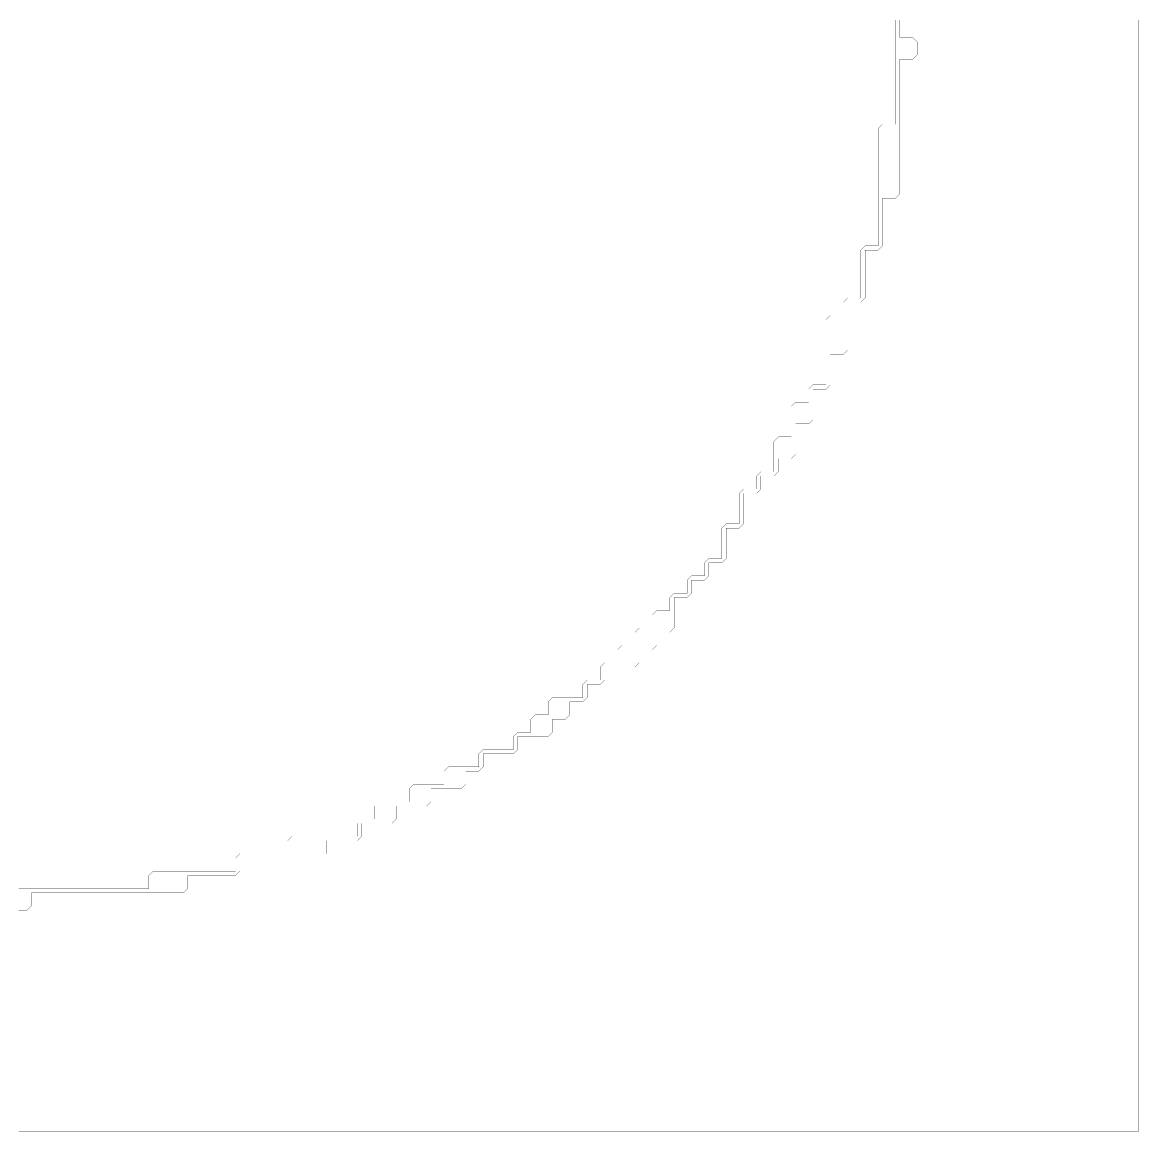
# Model space of a CAD drawing. Header units: metres. Extents: x 0 to 4990, y -4990 to 0.
# Drawn here: x 2479 to 4990, y -4990 to -2495 of the extents above; entities that cross this region are included whole.
import ezdxf

# ---------------------------------------------------------------- set-up
doc = ezdxf.new("R2010")
doc.units = ezdxf.units.M
doc.layers.add('conductor', color=1, linetype='Continuous')
doc.layers.add('substrate', color=5, linetype='Continuous')

msp = doc.modelspace()

# ---------------------------------------------------------------- linework, layer by layer
at = {"layer": 'conductor', "const_width": 0.5}
msp.add_lwpolyline([(2470.703125, -4443.359375), (2480.46875, -4443.359375), (2490.234375, -4443.359375), (2500, -4443.359375), (2509.765625, -4443.359375), (2519.53125, -4443.359375), (2529.296875, -4443.359375), (2539.0625, -4443.359375), (2548.828125, -4443.359375), (2558.59375, -4443.359375), (2568.359375, -4443.359375), (2578.125, -4443.359375), (2587.890625, -4443.359375), (2597.65625, -4443.359375), (2607.421875, -4443.359375), (2617.1875, -4443.359375), (2626.953125, -4443.359375), (2636.71875, -4443.359375), (2646.484375, -4443.359375), (2656.25, -4443.359375), (2666.015625, -4443.359375), (2675.78125, -4443.359375), (2685.546875, -4443.359375), (2695.3125, -4443.359375), (2705.078125, -4443.359375), (2714.84375, -4443.359375), (2724.609375, -4443.359375), (2734.375, -4443.359375), (2744.140625, -4443.359375), (2753.90625, -4443.359375), (2763.671875, -4443.359375), (2763.671875, -4433.59375), (2763.671875, -4423.828125), (2763.671875, -4414.0625), (2773.4375, -4404.296875), (2783.203125, -4404.296875), (2792.96875, -4404.296875), (2802.734375, -4404.296875), (2812.5, -4404.296875), (2822.265625, -4404.296875), (2832.03125, -4404.296875), (2841.796875, -4404.296875), (2851.5625, -4404.296875), (2861.328125, -4404.296875), (2871.09375, -4404.296875), (2880.859375, -4404.296875), (2890.625, -4404.296875), (2900.390625, -4404.296875), (2910.15625, -4404.296875), (2919.921875, -4404.296875), (2929.6875, -4404.296875), (2939.453125, -4404.296875), (2949.21875, -4404.296875), (2958.984375, -4404.296875), (2958.984375, -4394.53125), (2958.984375, -4384.765625), (2958.984375, -4375), (2968.75, -4365.234375), (2978.515625, -4365.234375), (2988.28125, -4365.234375), (2998.046875, -4365.234375), (3007.8125, -4365.234375), (3017.578125, -4365.234375), (3027.34375, -4365.234375), (3037.109375, -4365.234375), (3046.875, -4365.234375), (3056.640625, -4365.234375), (3066.40625, -4365.234375), (3076.171875, -4365.234375), (3076.171875, -4355.46875), (3076.171875, -4345.703125), (3076.171875, -4335.9375), (3085.9375, -4326.171875), (3095.703125, -4326.171875), (3105.46875, -4326.171875), (3115.234375, -4326.171875), (3125, -4326.171875), (3134.765625, -4326.171875), (3144.53125, -4326.171875), (3154.296875, -4326.171875), (3164.0625, -4326.171875), (3173.828125, -4326.171875), (3183.59375, -4326.171875), (3193.359375, -4326.171875), (3203.125, -4326.171875), (3212.890625, -4326.171875), (3222.65625, -4326.171875), (3232.421875, -4326.171875), (3232.421875, -4316.40625), (3232.421875, -4306.640625), (3232.421875, -4296.875), (3242.1875, -4287.109375), (3251.953125, -4287.109375), (3261.71875, -4287.109375), (3271.484375, -4287.109375), (3271.484375, -4277.34375), (3271.484375, -4267.578125), (3271.484375, -4257.8125), (3281.25, -4248.046875), (3291.015625, -4248.046875), (3300.78125, -4248.046875), (3310.546875, -4248.046875), (3320.3125, -4248.046875), (3330.078125, -4248.046875), (3339.84375, -4248.046875), (3349.609375, -4248.046875), (3349.609375, -4238.28125), (3349.609375, -4228.515625), (3349.609375, -4218.75), (3359.375, -4208.984375), (3369.140625, -4208.984375), (3378.90625, -4208.984375), (3388.671875, -4208.984375), (3398.4375, -4208.984375), (3408.203125, -4208.984375), (3417.96875, -4208.984375), (3427.734375, -4208.984375), (3427.734375, -4199.21875), (3427.734375, -4189.453125), (3427.734375, -4179.6875), (3437.5, -4169.921875), (3447.265625, -4169.921875), (3457.03125, -4169.921875), (3466.796875, -4169.921875), (3476.5625, -4169.921875), (3486.328125, -4169.921875), (3496.09375, -4169.921875), (3505.859375, -4169.921875), (3505.859375, -4160.15625), (3505.859375, -4150.390625), (3505.859375, -4140.625), (3515.625, -4130.859375), (3525.390625, -4130.859375), (3535.15625, -4130.859375), (3544.921875, -4130.859375), (3554.6875, -4130.859375), (3564.453125, -4130.859375), (3574.21875, -4130.859375), (3583.984375, -4130.859375), (3583.984375, -4121.09375), (3583.984375, -4111.328125), (3583.984375, -4101.5625), (3593.75, -4091.796875), (3603.515625, -4091.796875), (3613.28125, -4091.796875), (3623.046875, -4091.796875), (3623.046875, -4082.03125), (3623.046875, -4072.265625), (3623.046875, -4062.5), (3632.8125, -4052.734375), (3642.578125, -4052.734375), (3652.34375, -4052.734375), (3662.109375, -4052.734375), (3662.109375, -4042.96875), (3662.109375, -4033.203125), (3662.109375, -4023.4375), (3671.875, -4013.671875), (3681.640625, -4013.671875), (3691.40625, -4013.671875), (3701.171875, -4013.671875), (3710.9375, -4013.671875), (3720.703125, -4013.671875), (3730.46875, -4013.671875), (3740.234375, -4013.671875), (3740.234375, -4003.90625), (3740.234375, -3994.140625), (3740.234375, -3984.375), (3750, -3974.609375), (3759.765625, -3974.609375), (3769.53125, -3974.609375), (3779.296875, -3974.609375), (3779.296875, -3964.84375), (3779.296875, -3955.078125), (3779.296875, -3945.3125), (3789.0625, -3935.546875), (3798.828125, -3935.546875), (3808.59375, -3935.546875), (3818.359375, -3935.546875), (3818.359375, -3925.78125), (3818.359375, -3916.015625), (3818.359375, -3906.25), (3828.125, -3896.484375), (3837.890625, -3896.484375), (3847.65625, -3896.484375), (3857.421875, -3896.484375), (3857.421875, -3886.71875), (3857.421875, -3876.953125), (3857.421875, -3867.1875), (3867.1875, -3857.421875), (3876.953125, -3857.421875), (3886.71875, -3857.421875), (3896.484375, -3857.421875), (3896.484375, -3847.65625), (3896.484375, -3837.890625), (3896.484375, -3828.125), (3906.25, -3818.359375), (3916.015625, -3818.359375), (3925.78125, -3818.359375), (3935.546875, -3818.359375), (3935.546875, -3808.59375), (3935.546875, -3798.828125), (3935.546875, -3789.0625), (3945.3125, -3779.296875), (3955.078125, -3779.296875), (3964.84375, -3779.296875), (3974.609375, -3779.296875), (3974.609375, -3769.53125), (3974.609375, -3759.765625), (3974.609375, -3750), (3984.375, -3740.234375), (3994.140625, -3740.234375), (4003.90625, -3740.234375), (4013.671875, -3740.234375), (4013.671875, -3730.46875), (4013.671875, -3720.703125), (4013.671875, -3710.9375), (4023.4375, -3701.171875), (4033.203125, -3701.171875), (4042.96875, -3701.171875), (4052.734375, -3701.171875), (4052.734375, -3691.40625), (4052.734375, -3681.640625), (4052.734375, -3671.875), (4052.734375, -3662.109375), (4052.734375, -3652.34375), (4052.734375, -3642.578125), (4052.734375, -3632.8125), (4062.5, -3623.046875), (4072.265625, -3623.046875), (4082.03125, -3623.046875), (4091.796875, -3623.046875), (4091.796875, -3613.28125), (4091.796875, -3603.515625), (4091.796875, -3593.75), (4091.796875, -3583.984375), (4091.796875, -3574.21875), (4091.796875, -3564.453125), (4091.796875, -3554.6875), (4101.5625, -3544.921875), (4111.328125, -3544.921875), (4121.09375, -3544.921875), (4130.859375, -3544.921875), (4130.859375, -3535.15625), (4130.859375, -3525.390625), (4130.859375, -3515.625), (4140.625, -3505.859375), (4150.390625, -3505.859375), (4160.15625, -3505.859375), (4169.921875, -3505.859375), (4169.921875, -3496.09375), (4169.921875, -3486.328125), (4169.921875, -3476.5625), (4169.921875, -3466.796875), (4169.921875, -3457.03125), (4169.921875, -3447.265625), (4169.921875, -3437.5), (4179.6875, -3427.734375), (4189.453125, -3427.734375), (4199.21875, -3427.734375), (4208.984375, -3427.734375), (4208.984375, -3417.96875), (4208.984375, -3408.203125), (4208.984375, -3398.4375), (4208.984375, -3388.671875), (4208.984375, -3378.90625), (4208.984375, -3369.140625), (4208.984375, -3359.375), (4218.75, -3349.609375), (4228.515625, -3349.609375), (4238.28125, -3349.609375), (4248.046875, -3349.609375), (4248.046875, -3339.84375), (4248.046875, -3330.078125), (4248.046875, -3320.3125), (4257.8125, -3310.546875), (4267.578125, -3310.546875), (4277.34375, -3310.546875), (4287.109375, -3310.546875), (4287.109375, -3300.78125), (4287.109375, -3291.015625), (4287.109375, -3281.25), (4287.109375, -3271.484375), (4287.109375, -3261.71875), (4287.109375, -3251.953125), (4287.109375, -3242.1875), (4287.109375, -3232.421875), (4287.109375, -3222.65625), (4287.109375, -3212.890625), (4287.109375, -3203.125), (4287.109375, -3193.359375), (4287.109375, -3183.59375), (4287.109375, -3173.828125), (4287.109375, -3164.0625), (4296.875, -3154.296875), (4306.640625, -3154.296875), (4316.40625, -3154.296875), (4326.171875, -3154.296875), (4326.171875, -3144.53125), (4326.171875, -3134.765625), (4326.171875, -3125), (4335.9375, -3115.234375), (4345.703125, -3115.234375), (4355.46875, -3115.234375), (4365.234375, -3115.234375), (4365.234375, -3105.46875), (4365.234375, -3095.703125), (4365.234375, -3085.9375), (4365.234375, -3076.171875), (4365.234375, -3066.40625), (4365.234375, -3056.640625), (4365.234375, -3046.875), (4365.234375, -3037.109375), (4365.234375, -3027.34375), (4365.234375, -3017.578125), (4365.234375, -3007.8125), (4375, -2998.046875), (4384.765625, -2998.046875), (4394.53125, -2998.046875), (4404.296875, -2998.046875), (4404.296875, -2988.28125), (4404.296875, -2978.515625), (4404.296875, -2968.75), (4404.296875, -2958.984375), (4404.296875, -2949.21875), (4404.296875, -2939.453125), (4404.296875, -2929.6875), (4404.296875, -2919.921875), (4404.296875, -2910.15625), (4404.296875, -2900.390625), (4404.296875, -2890.625), (4404.296875, -2880.859375), (4404.296875, -2871.09375), (4404.296875, -2861.328125), (4404.296875, -2851.5625), (4404.296875, -2841.796875), (4404.296875, -2832.03125), (4404.296875, -2822.265625), (4404.296875, -2812.5), (4404.296875, -2802.734375), (4404.296875, -2792.96875), (4404.296875, -2783.203125), (4404.296875, -2773.4375), (4404.296875, -2763.671875), (4404.296875, -2753.90625), (4404.296875, -2744.140625), (4404.296875, -2734.375), (4414.0625, -2724.609375), (4423.828125, -2724.609375), (4433.59375, -2724.609375), (4443.359375, -2724.609375), (4443.359375, -2714.84375), (4443.359375, -2705.078125), (4443.359375, -2695.3125), (4443.359375, -2685.546875), (4443.359375, -2675.78125), (4443.359375, -2666.015625), (4443.359375, -2656.25), (4443.359375, -2646.484375), (4443.359375, -2636.71875), (4443.359375, -2626.953125), (4443.359375, -2617.1875), (4443.359375, -2607.421875), (4443.359375, -2597.65625), (4443.359375, -2587.890625), (4443.359375, -2578.125), (4443.359375, -2568.359375), (4443.359375, -2558.59375), (4443.359375, -2548.828125), (4443.359375, -2539.0625), (4443.359375, -2529.296875), (4443.359375, -2519.53125), (4443.359375, -2509.765625), (4443.359375, -2500), (4443.359375, -2490.234375)], dxfattribs=at)
at = {"layer": 'substrate', "const_width": 0.5}
for points in [[(2470.703125, -4990.234375), (2480.46875, -4990.234375), (2490.234375, -4990.234375), (2500, -4990.234375), (2509.765625, -4990.234375), (2519.53125, -4990.234375), (2529.296875, -4990.234375), (2539.0625, -4990.234375), (2548.828125, -4990.234375), (2558.59375, -4990.234375), (2568.359375, -4990.234375), (2578.125, -4990.234375), (2587.890625, -4990.234375), (2597.65625, -4990.234375), (2607.421875, -4990.234375), (2617.1875, -4990.234375), (2626.953125, -4990.234375), (2636.71875, -4990.234375), (2646.484375, -4990.234375), (2656.25, -4990.234375), (2666.015625, -4990.234375), (2675.78125, -4990.234375), (2685.546875, -4990.234375), (2695.3125, -4990.234375), (2705.078125, -4990.234375), (2714.84375, -4990.234375), (2724.609375, -4990.234375), (2734.375, -4990.234375), (2744.140625, -4990.234375), (2753.90625, -4990.234375), (2763.671875, -4990.234375), (2773.4375, -4990.234375), (2783.203125, -4990.234375), (2792.96875, -4990.234375), (2802.734375, -4990.234375), (2812.5, -4990.234375), (2822.265625, -4990.234375), (2832.03125, -4990.234375), (2841.796875, -4990.234375), (2851.5625, -4990.234375), (2861.328125, -4990.234375), (2871.09375, -4990.234375), (2880.859375, -4990.234375), (2890.625, -4990.234375), (2900.390625, -4990.234375), (2910.15625, -4990.234375), (2919.921875, -4990.234375), (2929.6875, -4990.234375), (2939.453125, -4990.234375), (2949.21875, -4990.234375), (2958.984375, -4990.234375), (2968.75, -4990.234375), (2978.515625, -4990.234375), (2988.28125, -4990.234375), (2998.046875, -4990.234375), (3007.8125, -4990.234375), (3017.578125, -4990.234375), (3027.34375, -4990.234375), (3037.109375, -4990.234375), (3046.875, -4990.234375), (3056.640625, -4990.234375), (3066.40625, -4990.234375), (3076.171875, -4990.234375), (3085.9375, -4990.234375), (3095.703125, -4990.234375), (3105.46875, -4990.234375), (3115.234375, -4990.234375), (3125, -4990.234375), (3134.765625, -4990.234375), (3144.53125, -4990.234375), (3154.296875, -4990.234375), (3164.0625, -4990.234375), (3173.828125, -4990.234375), (3183.59375, -4990.234375), (3193.359375, -4990.234375), (3203.125, -4990.234375), (3212.890625, -4990.234375), (3222.65625, -4990.234375), (3232.421875, -4990.234375), (3242.1875, -4990.234375), (3251.953125, -4990.234375), (3261.71875, -4990.234375), (3271.484375, -4990.234375), (3281.25, -4990.234375), (3291.015625, -4990.234375), (3300.78125, -4990.234375), (3310.546875, -4990.234375), (3320.3125, -4990.234375), (3330.078125, -4990.234375), (3339.84375, -4990.234375), (3349.609375, -4990.234375), (3359.375, -4990.234375), (3369.140625, -4990.234375), (3378.90625, -4990.234375), (3388.671875, -4990.234375), (3398.4375, -4990.234375), (3408.203125, -4990.234375), (3417.96875, -4990.234375), (3427.734375, -4990.234375), (3437.5, -4990.234375), (3447.265625, -4990.234375), (3457.03125, -4990.234375), (3466.796875, -4990.234375), (3476.5625, -4990.234375), (3486.328125, -4990.234375), (3496.09375, -4990.234375), (3505.859375, -4990.234375), (3515.625, -4990.234375), (3525.390625, -4990.234375), (3535.15625, -4990.234375), (3544.921875, -4990.234375), (3554.6875, -4990.234375), (3564.453125, -4990.234375), (3574.21875, -4990.234375), (3583.984375, -4990.234375), (3593.75, -4990.234375), (3603.515625, -4990.234375), (3613.28125, -4990.234375), (3623.046875, -4990.234375), (3632.8125, -4990.234375), (3642.578125, -4990.234375), (3652.34375, -4990.234375), (3662.109375, -4990.234375), (3671.875, -4990.234375), (3681.640625, -4990.234375), (3691.40625, -4990.234375), (3701.171875, -4990.234375), (3710.9375, -4990.234375), (3720.703125, -4990.234375), (3730.46875, -4990.234375), (3740.234375, -4990.234375), (3750, -4990.234375), (3759.765625, -4990.234375), (3769.53125, -4990.234375), (3779.296875, -4990.234375), (3789.0625, -4990.234375), (3798.828125, -4990.234375), (3808.59375, -4990.234375), (3818.359375, -4990.234375), (3828.125, -4990.234375), (3837.890625, -4990.234375), (3847.65625, -4990.234375), (3857.421875, -4990.234375), (3867.1875, -4990.234375), (3876.953125, -4990.234375), (3886.71875, -4990.234375), (3896.484375, -4990.234375), (3906.25, -4990.234375), (3916.015625, -4990.234375), (3925.78125, -4990.234375), (3935.546875, -4990.234375), (3945.3125, -4990.234375), (3955.078125, -4990.234375), (3964.84375, -4990.234375), (3974.609375, -4990.234375), (3984.375, -4990.234375), (3994.140625, -4990.234375), (4003.90625, -4990.234375), (4013.671875, -4990.234375), (4023.4375, -4990.234375), (4033.203125, -4990.234375), (4042.96875, -4990.234375), (4052.734375, -4990.234375), (4062.5, -4990.234375), (4072.265625, -4990.234375), (4082.03125, -4990.234375), (4091.796875, -4990.234375), (4101.5625, -4990.234375), (4111.328125, -4990.234375), (4121.09375, -4990.234375), (4130.859375, -4990.234375), (4140.625, -4990.234375), (4150.390625, -4990.234375), (4160.15625, -4990.234375), (4169.921875, -4990.234375), (4179.6875, -4990.234375), (4189.453125, -4990.234375), (4199.21875, -4990.234375), (4208.984375, -4990.234375), (4218.75, -4990.234375), (4228.515625, -4990.234375), (4238.28125, -4990.234375), (4248.046875, -4990.234375), (4257.8125, -4990.234375), (4267.578125, -4990.234375), (4277.34375, -4990.234375), (4287.109375, -4990.234375), (4296.875, -4990.234375), (4306.640625, -4990.234375), (4316.40625, -4990.234375), (4326.171875, -4990.234375), (4335.9375, -4990.234375), (4345.703125, -4990.234375), (4355.46875, -4990.234375), (4365.234375, -4990.234375), (4375, -4990.234375), (4384.765625, -4990.234375), (4394.53125, -4990.234375), (4404.296875, -4990.234375), (4414.0625, -4990.234375), (4423.828125, -4990.234375), (4433.59375, -4990.234375), (4443.359375, -4990.234375), (4453.125, -4990.234375), (4462.890625, -4990.234375), (4472.65625, -4990.234375), (4482.421875, -4990.234375), (4492.1875, -4990.234375), (4501.953125, -4990.234375), (4511.71875, -4990.234375), (4521.484375, -4990.234375), (4531.25, -4990.234375), (4541.015625, -4990.234375), (4550.78125, -4990.234375), (4560.546875, -4990.234375), (4570.3125, -4990.234375), (4580.078125, -4990.234375), (4589.84375, -4990.234375), (4599.609375, -4990.234375), (4609.375, -4990.234375), (4619.140625, -4990.234375), (4628.90625, -4990.234375), (4638.671875, -4990.234375), (4648.4375, -4990.234375), (4658.203125, -4990.234375), (4667.96875, -4990.234375), (4677.734375, -4990.234375), (4687.5, -4990.234375), (4697.265625, -4990.234375), (4707.03125, -4990.234375), (4716.796875, -4990.234375), (4726.5625, -4990.234375), (4736.328125, -4990.234375), (4746.09375, -4990.234375), (4755.859375, -4990.234375), (4765.625, -4990.234375), (4775.390625, -4990.234375), (4785.15625, -4990.234375), (4794.921875, -4990.234375), (4804.6875, -4990.234375), (4814.453125, -4990.234375), (4824.21875, -4990.234375), (4833.984375, -4990.234375), (4843.75, -4990.234375), (4853.515625, -4990.234375), (4863.28125, -4990.234375), (4873.046875, -4990.234375), (4882.8125, -4990.234375), (4892.578125, -4990.234375), (4902.34375, -4990.234375), (4912.109375, -4990.234375), (4921.875, -4990.234375), (4931.640625, -4990.234375), (4941.40625, -4990.234375), (4951.171875, -4990.234375), (4960.9375, -4990.234375), (4970.703125, -4990.234375), (4980.46875, -4990.234375), (4990.234375, -4990.234375), (4990.234375, -4980.46875), (4990.234375, -4970.703125), (4990.234375, -4960.9375), (4990.234375, -4951.171875), (4990.234375, -4941.40625), (4990.234375, -4931.640625), (4990.234375, -4921.875), (4990.234375, -4912.109375), (4990.234375, -4902.34375), (4990.234375, -4892.578125), (4990.234375, -4882.8125), (4990.234375, -4873.046875), (4990.234375, -4863.28125), (4990.234375, -4853.515625), (4990.234375, -4843.75), (4990.234375, -4833.984375), (4990.234375, -4824.21875), (4990.234375, -4814.453125), (4990.234375, -4804.6875), (4990.234375, -4794.921875), (4990.234375, -4785.15625), (4990.234375, -4775.390625), (4990.234375, -4765.625), (4990.234375, -4755.859375), (4990.234375, -4746.09375), (4990.234375, -4736.328125), (4990.234375, -4726.5625), (4990.234375, -4716.796875), (4990.234375, -4707.03125), (4990.234375, -4697.265625), (4990.234375, -4687.5), (4990.234375, -4677.734375), (4990.234375, -4667.96875), (4990.234375, -4658.203125), (4990.234375, -4648.4375), (4990.234375, -4638.671875), (4990.234375, -4628.90625), (4990.234375, -4619.140625), (4990.234375, -4609.375), (4990.234375, -4599.609375), (4990.234375, -4589.84375), (4990.234375, -4580.078125), (4990.234375, -4570.3125), (4990.234375, -4560.546875), (4990.234375, -4550.78125), (4990.234375, -4541.015625), (4990.234375, -4531.25), (4990.234375, -4521.484375), (4990.234375, -4511.71875), (4990.234375, -4501.953125), (4990.234375, -4492.1875), (4990.234375, -4482.421875), (4990.234375, -4472.65625), (4990.234375, -4462.890625), (4990.234375, -4453.125), (4990.234375, -4443.359375), (4990.234375, -4433.59375), (4990.234375, -4423.828125), (4990.234375, -4414.0625), (4990.234375, -4404.296875), (4990.234375, -4394.53125), (4990.234375, -4384.765625), (4990.234375, -4375), (4990.234375, -4365.234375), (4990.234375, -4355.46875), (4990.234375, -4345.703125), (4990.234375, -4335.9375), (4990.234375, -4326.171875), (4990.234375, -4316.40625), (4990.234375, -4306.640625), (4990.234375, -4296.875), (4990.234375, -4287.109375), (4990.234375, -4277.34375), (4990.234375, -4267.578125), (4990.234375, -4257.8125), (4990.234375, -4248.046875), (4990.234375, -4238.28125), (4990.234375, -4228.515625), (4990.234375, -4218.75), (4990.234375, -4208.984375), (4990.234375, -4199.21875), (4990.234375, -4189.453125), (4990.234375, -4179.6875), (4990.234375, -4169.921875), (4990.234375, -4160.15625), (4990.234375, -4150.390625), (4990.234375, -4140.625), (4990.234375, -4130.859375), (4990.234375, -4121.09375), (4990.234375, -4111.328125), (4990.234375, -4101.5625), (4990.234375, -4091.796875), (4990.234375, -4082.03125), (4990.234375, -4072.265625), (4990.234375, -4062.5), (4990.234375, -4052.734375), (4990.234375, -4042.96875), (4990.234375, -4033.203125), (4990.234375, -4023.4375), (4990.234375, -4013.671875), (4990.234375, -4003.90625), (4990.234375, -3994.140625), (4990.234375, -3984.375), (4990.234375, -3974.609375), (4990.234375, -3964.84375), (4990.234375, -3955.078125), (4990.234375, -3945.3125), (4990.234375, -3935.546875), (4990.234375, -3925.78125), (4990.234375, -3916.015625), (4990.234375, -3906.25), (4990.234375, -3896.484375), (4990.234375, -3886.71875), (4990.234375, -3876.953125), (4990.234375, -3867.1875), (4990.234375, -3857.421875), (4990.234375, -3847.65625), (4990.234375, -3837.890625), (4990.234375, -3828.125), (4990.234375, -3818.359375), (4990.234375, -3808.59375), (4990.234375, -3798.828125), (4990.234375, -3789.0625), (4990.234375, -3779.296875), (4990.234375, -3769.53125), (4990.234375, -3759.765625), (4990.234375, -3750), (4990.234375, -3740.234375), (4990.234375, -3730.46875), (4990.234375, -3720.703125), (4990.234375, -3710.9375), (4990.234375, -3701.171875), (4990.234375, -3691.40625), (4990.234375, -3681.640625), (4990.234375, -3671.875), (4990.234375, -3662.109375), (4990.234375, -3652.34375), (4990.234375, -3642.578125), (4990.234375, -3632.8125), (4990.234375, -3623.046875), (4990.234375, -3613.28125), (4990.234375, -3603.515625), (4990.234375, -3593.75), (4990.234375, -3583.984375), (4990.234375, -3574.21875), (4990.234375, -3564.453125), (4990.234375, -3554.6875), (4990.234375, -3544.921875), (4990.234375, -3535.15625), (4990.234375, -3525.390625), (4990.234375, -3515.625), (4990.234375, -3505.859375), (4990.234375, -3496.09375), (4990.234375, -3486.328125), (4990.234375, -3476.5625), (4990.234375, -3466.796875), (4990.234375, -3457.03125), (4990.234375, -3447.265625), (4990.234375, -3437.5), (4990.234375, -3427.734375), (4990.234375, -3417.96875), (4990.234375, -3408.203125), (4990.234375, -3398.4375), (4990.234375, -3388.671875), (4990.234375, -3378.90625), (4990.234375, -3369.140625), (4990.234375, -3359.375), (4990.234375, -3349.609375), (4990.234375, -3339.84375), (4990.234375, -3330.078125), (4990.234375, -3320.3125), (4990.234375, -3310.546875), (4990.234375, -3300.78125), (4990.234375, -3291.015625), (4990.234375, -3281.25), (4990.234375, -3271.484375), (4990.234375, -3261.71875), (4990.234375, -3251.953125), (4990.234375, -3242.1875), (4990.234375, -3232.421875), (4990.234375, -3222.65625), (4990.234375, -3212.890625), (4990.234375, -3203.125), (4990.234375, -3193.359375), (4990.234375, -3183.59375), (4990.234375, -3173.828125), (4990.234375, -3164.0625), (4990.234375, -3154.296875), (4990.234375, -3144.53125), (4990.234375, -3134.765625), (4990.234375, -3125), (4990.234375, -3115.234375), (4990.234375, -3105.46875), (4990.234375, -3095.703125), (4990.234375, -3085.9375), (4990.234375, -3076.171875), (4990.234375, -3066.40625), (4990.234375, -3056.640625), (4990.234375, -3046.875), (4990.234375, -3037.109375), (4990.234375, -3027.34375), (4990.234375, -3017.578125), (4990.234375, -3007.8125), (4990.234375, -2998.046875), (4990.234375, -2988.28125), (4990.234375, -2978.515625), (4990.234375, -2968.75), (4990.234375, -2958.984375), (4990.234375, -2949.21875), (4990.234375, -2939.453125), (4990.234375, -2929.6875), (4990.234375, -2919.921875), (4990.234375, -2910.15625), (4990.234375, -2900.390625), (4990.234375, -2890.625), (4990.234375, -2880.859375), (4990.234375, -2871.09375), (4990.234375, -2861.328125), (4990.234375, -2851.5625), (4990.234375, -2841.796875), (4990.234375, -2832.03125), (4990.234375, -2822.265625), (4990.234375, -2812.5), (4990.234375, -2802.734375), (4990.234375, -2792.96875), (4990.234375, -2783.203125), (4990.234375, -2773.4375), (4990.234375, -2763.671875), (4990.234375, -2753.90625), (4990.234375, -2744.140625), (4990.234375, -2734.375), (4990.234375, -2724.609375), (4990.234375, -2714.84375), (4990.234375, -2705.078125), (4990.234375, -2695.3125), (4990.234375, -2685.546875), (4990.234375, -2675.78125), (4990.234375, -2666.015625), (4990.234375, -2656.25), (4990.234375, -2646.484375), (4990.234375, -2636.71875), (4990.234375, -2626.953125), (4990.234375, -2617.1875), (4990.234375, -2607.421875), (4990.234375, -2597.65625), (4990.234375, -2587.890625), (4990.234375, -2578.125), (4990.234375, -2568.359375), (4990.234375, -2558.59375), (4990.234375, -2548.828125), (4990.234375, -2539.0625), (4990.234375, -2529.296875), (4990.234375, -2519.53125), (4990.234375, -2509.765625), (4990.234375, -2500), (4990.234375, -2490.234375)], [(4453.125, -2490.234375), (4453.125, -2500), (4453.125, -2509.765625), (4453.125, -2519.53125), (4453.125, -2529.296875), (4462.890625, -2529.296875), (4472.65625, -2529.296875), (4482.421875, -2529.296875), (4492.1875, -2539.0625), (4492.1875, -2548.828125), (4492.1875, -2558.59375), (4492.1875, -2568.359375), (4482.421875, -2578.125), (4472.65625, -2578.125), (4462.890625, -2578.125), (4453.125, -2578.125), (4453.125, -2587.890625), (4453.125, -2597.65625), (4453.125, -2607.421875), (4453.125, -2617.1875), (4453.125, -2626.953125), (4453.125, -2636.71875), (4453.125, -2646.484375), (4453.125, -2656.25), (4453.125, -2666.015625), (4453.125, -2675.78125), (4453.125, -2685.546875), (4453.125, -2695.3125), (4453.125, -2705.078125), (4453.125, -2714.84375), (4453.125, -2724.609375), (4453.125, -2734.375), (4453.125, -2744.140625), (4453.125, -2753.90625), (4453.125, -2763.671875), (4453.125, -2773.4375), (4453.125, -2783.203125), (4453.125, -2792.96875), (4453.125, -2802.734375), (4453.125, -2812.5), (4453.125, -2822.265625), (4453.125, -2832.03125), (4453.125, -2841.796875), (4453.125, -2851.5625), (4453.125, -2861.328125), (4453.125, -2871.09375), (4453.125, -2880.859375), (4443.359375, -2890.625), (4433.59375, -2890.625), (4423.828125, -2890.625), (4414.0625, -2890.625), (4414.0625, -2900.390625), (4414.0625, -2910.15625), (4414.0625, -2919.921875), (4414.0625, -2929.6875), (4414.0625, -2939.453125), (4414.0625, -2949.21875), (4414.0625, -2958.984375), (4414.0625, -2968.75), (4414.0625, -2978.515625), (4414.0625, -2988.28125), (4414.0625, -2998.046875), (4404.296875, -3007.8125), (4394.53125, -3007.8125), (4384.765625, -3007.8125), (4375, -3007.8125), (4375, -3017.578125), (4375, -3027.34375), (4375, -3037.109375), (4375, -3046.875), (4375, -3056.640625), (4375, -3066.40625), (4375, -3076.171875), (4375, -3085.9375), (4375, -3095.703125), (4375, -3105.46875), (4375, -3115.234375), (4365.234375, -3125), (4355.46875, -3125), (4345.703125, -3125), (4335.9375, -3125), (4335.9375, -3134.765625), (4335.9375, -3144.53125), (4335.9375, -3154.296875), (4335.9375, -3164.0625), (4335.9375, -3173.828125), (4335.9375, -3183.59375), (4335.9375, -3193.359375), (4335.9375, -3203.125), (4335.9375, -3212.890625), (4335.9375, -3222.65625), (4335.9375, -3232.421875), (4326.171875, -3242.1875), (4316.40625, -3242.1875), (4306.640625, -3242.1875), (4296.875, -3242.1875), (4296.875, -3251.953125), (4296.875, -3261.71875), (4296.875, -3271.484375), (4296.875, -3281.25), (4296.875, -3291.015625), (4296.875, -3300.78125), (4296.875, -3310.546875), (4287.109375, -3320.3125), (4277.34375, -3320.3125), (4267.578125, -3320.3125), (4257.8125, -3320.3125), (4257.8125, -3330.078125), (4257.8125, -3339.84375), (4257.8125, -3349.609375), (4257.8125, -3359.375), (4257.8125, -3369.140625), (4257.8125, -3378.90625), (4257.8125, -3388.671875), (4248.046875, -3398.4375), (4238.28125, -3398.4375), (4228.515625, -3398.4375), (4218.75, -3398.4375), (4218.75, -3408.203125), (4218.75, -3417.96875), (4218.75, -3427.734375), (4218.75, -3437.5), (4218.75, -3447.265625), (4218.75, -3457.03125), (4218.75, -3466.796875), (4208.984375, -3476.5625), (4199.21875, -3476.5625), (4189.453125, -3476.5625), (4179.6875, -3476.5625), (4179.6875, -3486.328125), (4179.6875, -3496.09375), (4179.6875, -3505.859375), (4169.921875, -3515.625), (4160.15625, -3515.625), (4150.390625, -3515.625), (4140.625, -3515.625), (4140.625, -3525.390625), (4140.625, -3535.15625), (4140.625, -3544.921875), (4130.859375, -3554.6875), (4121.09375, -3554.6875), (4111.328125, -3554.6875), (4101.5625, -3554.6875), (4101.5625, -3564.453125), (4101.5625, -3574.21875), (4101.5625, -3583.984375), (4101.5625, -3593.75), (4101.5625, -3603.515625), (4101.5625, -3613.28125), (4101.5625, -3623.046875), (4091.796875, -3632.8125), (4082.03125, -3632.8125), (4072.265625, -3632.8125), (4062.5, -3632.8125), (4062.5, -3642.578125), (4062.5, -3652.34375), (4062.5, -3662.109375), (4062.5, -3671.875), (4062.5, -3681.640625), (4062.5, -3691.40625), (4062.5, -3701.171875), (4052.734375, -3710.9375), (4042.96875, -3710.9375), (4033.203125, -3710.9375), (4023.4375, -3710.9375), (4023.4375, -3720.703125), (4023.4375, -3730.46875), (4023.4375, -3740.234375), (4013.671875, -3750), (4003.90625, -3750), (3994.140625, -3750), (3984.375, -3750), (3984.375, -3759.765625), (3984.375, -3769.53125), (3984.375, -3779.296875), (3974.609375, -3789.0625), (3964.84375, -3789.0625), (3955.078125, -3789.0625), (3945.3125, -3789.0625), (3945.3125, -3798.828125), (3945.3125, -3808.59375), (3945.3125, -3818.359375), (3945.3125, -3828.125), (3945.3125, -3837.890625), (3945.3125, -3847.65625), (3945.3125, -3857.421875), (3935.546875, -3867.1875), (3925.78125, -3867.1875), (3916.015625, -3867.1875), (3906.25, -3867.1875), (3906.25, -3876.953125), (3906.25, -3886.71875), (3906.25, -3896.484375), (3896.484375, -3906.25), (3886.71875, -3906.25), (3876.953125, -3906.25), (3867.1875, -3906.25), (3867.1875, -3916.015625), (3867.1875, -3925.78125), (3867.1875, -3935.546875), (3857.421875, -3945.3125), (3847.65625, -3945.3125), (3837.890625, -3945.3125), (3828.125, -3945.3125), (3818.359375, -3945.3125), (3808.59375, -3945.3125), (3798.828125, -3945.3125), (3789.0625, -3945.3125), (3789.0625, -3955.078125), (3789.0625, -3964.84375), (3789.0625, -3974.609375), (3779.296875, -3984.375), (3769.53125, -3984.375), (3759.765625, -3984.375), (3750, -3984.375), (3750, -3994.140625), (3750, -4003.90625), (3750, -4013.671875), (3740.234375, -4023.4375), (3730.46875, -4023.4375), (3720.703125, -4023.4375), (3710.9375, -4023.4375), (3710.9375, -4033.203125), (3710.9375, -4042.96875), (3710.9375, -4052.734375), (3701.171875, -4062.5), (3691.40625, -4062.5), (3681.640625, -4062.5), (3671.875, -4062.5), (3671.875, -4072.265625), (3671.875, -4082.03125), (3671.875, -4091.796875), (3662.109375, -4101.5625), (3652.34375, -4101.5625), (3642.578125, -4101.5625), (3632.8125, -4101.5625), (3623.046875, -4101.5625), (3613.28125, -4101.5625), (3603.515625, -4101.5625), (3593.75, -4101.5625), (3593.75, -4111.328125), (3593.75, -4121.09375), (3593.75, -4130.859375), (3583.984375, -4140.625), (3574.21875, -4140.625), (3564.453125, -4140.625), (3554.6875, -4140.625), (3544.921875, -4140.625), (3535.15625, -4140.625), (3525.390625, -4140.625), (3515.625, -4140.625), (3515.625, -4150.390625), (3515.625, -4160.15625), (3515.625, -4169.921875), (3505.859375, -4179.6875), (3496.09375, -4179.6875), (3486.328125, -4179.6875), (3476.5625, -4179.6875), (3476.5625, -4189.453125), (3476.5625, -4199.21875), (3476.5625, -4208.984375), (3466.796875, -4218.75), (3457.03125, -4218.75), (3447.265625, -4218.75), (3437.5, -4218.75), (3427.734375, -4218.75), (3417.96875, -4218.75), (3408.203125, -4218.75), (3398.4375, -4218.75), (3398.4375, -4228.515625), (3398.4375, -4238.28125), (3398.4375, -4248.046875), (3388.671875, -4257.8125), (3378.90625, -4257.8125), (3369.140625, -4257.8125), (3359.375, -4257.8125), (3349.609375, -4257.8125), (3339.84375, -4257.8125), (3330.078125, -4257.8125), (3320.3125, -4257.8125), (3320.3125, -4267.578125), (3320.3125, -4277.34375), (3320.3125, -4287.109375), (3310.546875, -4296.875), (3300.78125, -4296.875), (3291.015625, -4296.875), (3281.25, -4296.875), (3271.484375, -4296.875), (3261.71875, -4296.875), (3251.953125, -4296.875), (3242.1875, -4296.875), (3242.1875, -4306.640625), (3242.1875, -4316.40625), (3242.1875, -4326.171875), (3232.421875, -4335.9375), (3222.65625, -4335.9375), (3212.890625, -4335.9375), (3203.125, -4335.9375), (3193.359375, -4335.9375), (3183.59375, -4335.9375), (3173.828125, -4335.9375), (3164.0625, -4335.9375), (3164.0625, -4345.703125), (3164.0625, -4355.46875), (3164.0625, -4365.234375), (3154.296875, -4375), (3144.53125, -4375), (3134.765625, -4375), (3125, -4375), (3115.234375, -4375), (3105.46875, -4375), (3095.703125, -4375), (3085.9375, -4375), (3076.171875, -4375), (3066.40625, -4375), (3056.640625, -4375), (3046.875, -4375), (3037.109375, -4375), (3027.34375, -4375), (3017.578125, -4375), (3007.8125, -4375), (2998.046875, -4375), (2988.28125, -4375), (2978.515625, -4375), (2968.75, -4375), (2968.75, -4384.765625), (2968.75, -4394.53125), (2968.75, -4404.296875), (2958.984375, -4414.0625), (2949.21875, -4414.0625), (2939.453125, -4414.0625), (2929.6875, -4414.0625), (2919.921875, -4414.0625), (2910.15625, -4414.0625), (2900.390625, -4414.0625), (2890.625, -4414.0625), (2880.859375, -4414.0625), (2871.09375, -4414.0625), (2861.328125, -4414.0625), (2851.5625, -4414.0625), (2851.5625, -4423.828125), (2851.5625, -4433.59375), (2851.5625, -4443.359375), (2841.796875, -4453.125), (2832.03125, -4453.125), (2822.265625, -4453.125), (2812.5, -4453.125), (2802.734375, -4453.125), (2792.96875, -4453.125), (2783.203125, -4453.125), (2773.4375, -4453.125), (2763.671875, -4453.125), (2753.90625, -4453.125), (2744.140625, -4453.125), (2734.375, -4453.125), (2724.609375, -4453.125), (2714.84375, -4453.125), (2705.078125, -4453.125), (2695.3125, -4453.125), (2685.546875, -4453.125), (2675.78125, -4453.125), (2666.015625, -4453.125), (2656.25, -4453.125), (2646.484375, -4453.125), (2636.71875, -4453.125), (2626.953125, -4453.125), (2617.1875, -4453.125), (2607.421875, -4453.125), (2597.65625, -4453.125), (2587.890625, -4453.125), (2578.125, -4453.125), (2568.359375, -4453.125), (2558.59375, -4453.125), (2548.828125, -4453.125), (2539.0625, -4453.125), (2529.296875, -4453.125), (2519.53125, -4453.125), (2509.765625, -4453.125), (2500, -4453.125), (2500, -4462.890625), (2500, -4472.65625), (2500, -4482.421875), (2490.234375, -4492.1875), (2480.46875, -4492.1875), (2470.703125, -4492.1875)]]:
    msp.add_lwpolyline(points, dxfattribs=at)

doc.saveas('drawing.dxf')
